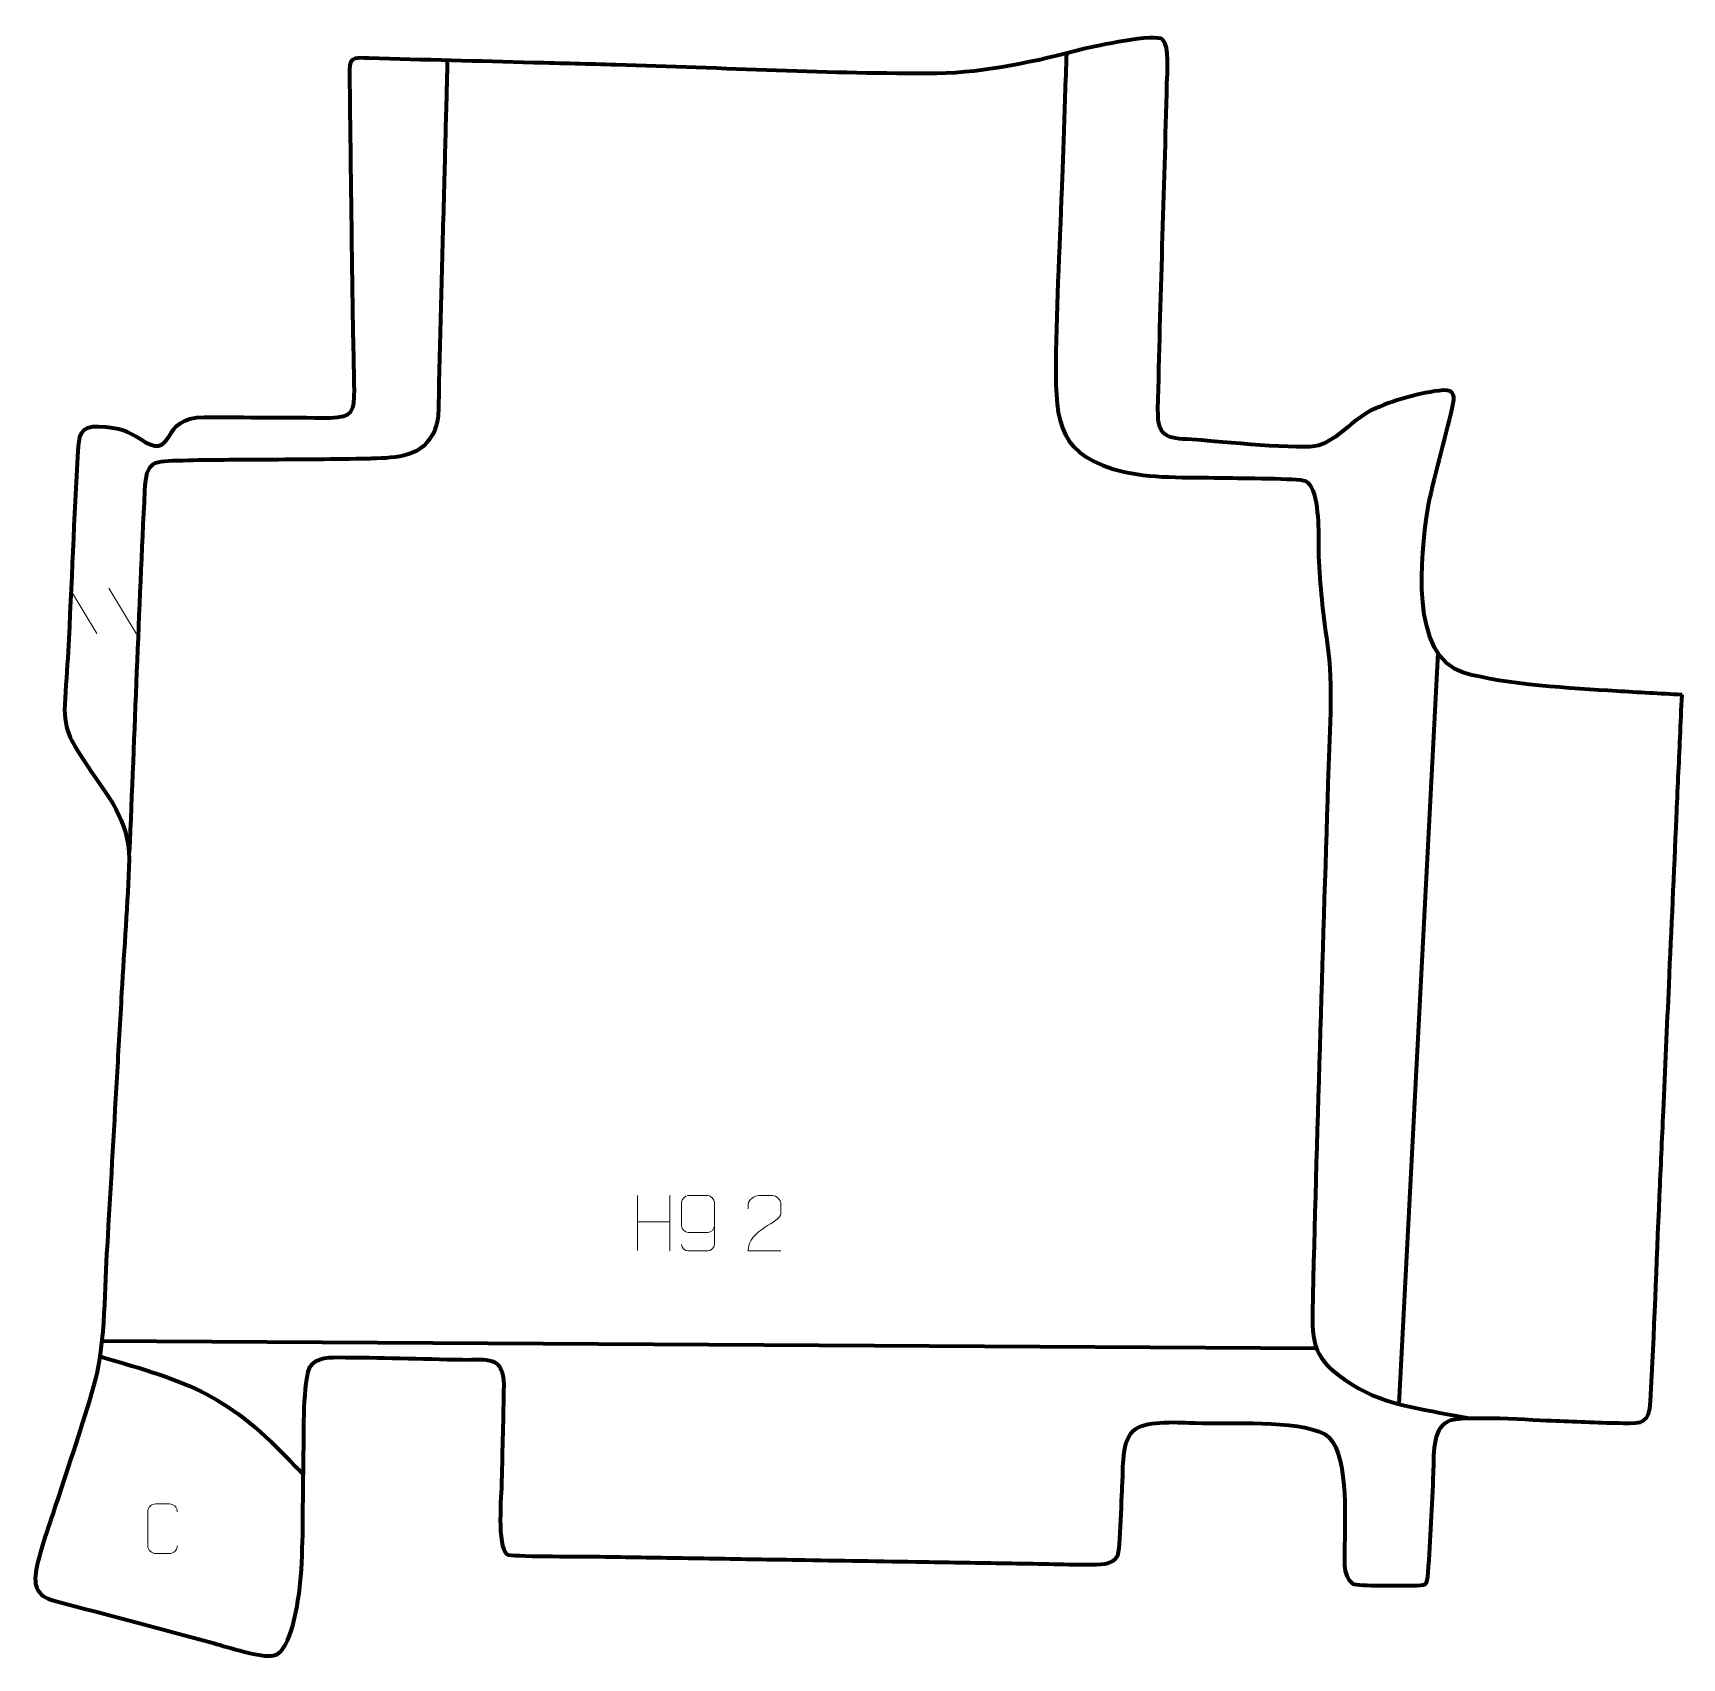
# Model space of a CAD drawing. Header units: millimetres. Extents: x 1270 to 2014, y 68 to 801.
import ezdxf

# ---------------------------------------------------------------- set-up
doc = ezdxf.new("R2010")
doc.units = ezdxf.units.MM
doc.header["$MEASUREMENT"] = 0
doc.layers.add('layer 2', color=7, linetype='Continuous')
doc.layers.add('layer 3', color=7, linetype='Continuous')

msp = doc.modelspace()

# ---------------------------------------------------------------- linework, layer by layer
at = {"layer": 'layer 2', "color": 142, "lineweight": 158}
for points, knots in [([(1736.0994, 791.375), (1735.6644, 778.6404), (1735.2294, 765.9059), (1734.7944, 753.1713), (1734.7944, 753.1713), (1734.5986, 747.4408), (1734.4029, 741.7101), (1734.2071, 735.9796), (1734.2071, 735.9796), (1733.2347, 707.9998), (1731.509, 679.4165), (1731.3369, 651.4888), (1731.3369, 651.4888), (1731.1183, 624.1649), (1732.6427, 609.453), (1762.7382, 602.4741), (1762.7382, 602.4741), (1776.3173, 599.4564), (1794.1014, 600.2917), (1808.308, 599.8906), (1808.308, 599.8906), (1813.6411, 599.789), (1841.1039, 599.7435), (1843.7888, 598.5804), (1843.7888, 598.5804), (1849.7514, 595.9974), (1849.8245, 578.032), (1849.8053, 572.3221), (1849.8053, 572.3221), (1849.7965, 569.7448), (1849.7986, 567.2165), (1849.8795, 564.6386), (1849.8795, 564.6386), (1850.5257, 551.1908), (1851.7301, 538.7921), (1853.7454, 525.4781), (1853.7454, 525.4781), (1856.7104, 505.8901), (1854.6814, 482.3144), (1854.0748, 462.2859), (1854.0748, 462.2859), (1851.6654, 382.7265), (1848.932, 303.1758), (1847.0957, 223.6002), (1847.0957, 223.6002), (1846.7009, 206.4901), (1849.8229, 200.7828), (1864.0743, 191.5041), (1864.0743, 191.5041), (1864.0743, 191.5041), (1865.0888, 190.8435), (1865.0888, 190.8435), (1865.0888, 190.8435), (1880.2437, 181.0647), (1900.6085, 179.2832), (1917.989, 175.6634)], [0, 0, 0, 0, 0.06666667, 0.06666667, 0.06666667, 0.06666667, 0.13333333, 0.13333333, 0.13333333, 0.13333333, 0.2, 0.2, 0.2, 0.2, 0.26666667, 0.26666667, 0.26666667, 0.26666667, 0.33333333, 0.33333333, 0.33333333, 0.33333333, 0.4, 0.4, 0.4, 0.4, 0.46666667, 0.46666667, 0.46666667, 0.46666667, 0.53333333, 0.53333333, 0.53333333, 0.53333333, 0.6, 0.6, 0.6, 0.6, 0.66666667, 0.66666667, 0.66666667, 0.66666667, 0.73333333, 0.73333333, 0.73333333, 0.73333333, 0.8, 0.8, 0.8, 0.8, 0.86666667, 0.86666667, 0.86666667, 0.86666667, 1, 1, 1, 1]), ([(1313.4734, 430.7513), (1315.8012, 485.1777), (1317.6797, 539.7099), (1320.3708, 594.108), (1320.3708, 594.108), (1321.068, 608.2018), (1324.0905, 607.4141), (1337.4698, 607.8012), (1337.4698, 607.8012), (1349.8949, 608.1607), (1362.3324, 608.1343), (1374.7619, 608.2201), (1374.7619, 608.2201), (1390.3196, 608.332), (1405.8695, 608.3664), (1421.4254, 608.6942), (1421.4254, 608.6942), (1421.8519, 608.7034), (1422.2779, 608.7144), (1422.7043, 608.7263), (1422.7043, 608.7263), (1433.8101, 609.0582), (1446.3852, 609.4983), (1451.2761, 621.6951), (1451.2761, 621.6951), (1452.2446, 624.1101), (1452.5971, 626.1744), (1452.872, 628.7413), (1452.872, 628.7413), (1453.1623, 633.5587), (1453.016, 639.1882), (1453.1454, 644.1569), (1453.1454, 644.1569), (1453.543, 659.425), (1453.9629, 674.6924), (1454.37, 689.9602), (1454.37, 689.9602), (1454.793, 705.8636), (1455.216, 721.767), (1455.6389, 737.6704), (1455.6389, 737.6704), (1455.808, 744.0318), (1455.9772, 750.3931), (1456.1464, 756.7545), (1456.1464, 756.7545), (1456.3156, 763.1159), (1456.4848, 769.4772), (1456.654, 775.8386), (1456.654, 775.8386), (1456.7554, 779.6554), (1456.8569, 783.4723), (1456.9584, 787.2891), (1456.9584, 787.2891), (1456.9584, 787.2891), (1456.9838, 788.2432), (1456.9838, 788.2432)], [0, 0, 0, 0, 0.06666667, 0.06666667, 0.06666667, 0.06666667, 0.13333333, 0.13333333, 0.13333333, 0.13333333, 0.2, 0.2, 0.2, 0.2, 0.26666667, 0.26666667, 0.26666667, 0.26666667, 0.33333333, 0.33333333, 0.33333333, 0.33333333, 0.4, 0.4, 0.4, 0.4, 0.46666667, 0.46666667, 0.46666667, 0.46666667, 0.53333333, 0.53333333, 0.53333333, 0.53333333, 0.6, 0.6, 0.6, 0.6, 0.66666667, 0.66666667, 0.66666667, 0.66666667, 0.73333333, 0.73333333, 0.73333333, 0.73333333, 0.8, 0.8, 0.8, 0.8, 0.86666667, 0.86666667, 0.86666667, 0.86666667, 1, 1, 1, 1]), ([(1299.7762, 203.6594), (1341.883, 191.5003), (1357.1887, 186.7486), (1388.52, 153.7941), (1388.52, 153.7941), (1389.6322, 152.6242), (1390.7385, 151.449), (1391.8446, 150.2734)], [0, 0, 0, 0, 0.33333333, 0.33333333, 0.33333333, 0.33333333, 1, 1, 1, 1])]:
    msp.add_open_spline(points, degree=3, knots=knots, dxfattribs=at)
for points in [[(1903.7163, 520.889), (1903.7163, 520.889), (1886.1489, 182.2), (1886.1489, 182.2)], [(1848.6456, 207.1433), (1848.6456, 207.1433), (1300.7381, 210.508), (1300.7381, 210.508)]]:
    msp.add_open_spline(points, degree=3, dxfattribs=at)
at = {"layer": 'layer 3', "color": 242, "lineweight": 158}
msp.add_open_spline([(2013.8388, 502.0482), (2013.5544, 495.6891), (2013.27, 489.3301), (2012.9857, 482.971), (2012.9857, 482.971), (2012.4453, 470.8887), (2011.905, 458.8065), (2011.3647, 446.7243), (2011.3647, 446.7243), (2010.2414, 421.6059), (2009.1182, 396.4876), (2007.9949, 371.3692), (2007.9949, 371.3692), (2007.1418, 352.2921), (2006.2886, 333.2148), (2005.4356, 314.1376), (2005.4356, 314.1376), (2004.8668, 301.4194), (2004.2981, 288.7013), (2003.7293, 275.9831), (2003.7293, 275.9831), (2002.3555, 245.2066), (2001.3381, 214.1661), (1999.6252, 183.438), (1999.6252, 183.438), (1999.0596, 173.2911), (1996.0559, 173.462), (1987.3095, 173.5138), (1987.3095, 173.5138), (1977.3329, 173.609), (1966.9457, 174.2206), (1956.8996, 174.5166), (1956.8996, 174.5166), (1948.2711, 174.8242), (1914.181, 177.2406), (1908.451, 174.4186), (1908.451, 174.4186), (1900.9901, 170.7441), (1902.0194, 158.3472), (1901.7481, 151.1192), (1901.7481, 151.1192), (1901.1818, 136.2904), (1900.4058, 120.9417), (1899.3405, 106.1464), (1899.3405, 106.1464), (1898.8829, 99.7929), (1898.3986, 100.3529), (1892.2791, 100.2698), (1892.2791, 100.2698), (1888.1265, 100.2249), (1867.6882, 99.8488), (1865.3414, 100.9933), (1865.3414, 100.9933), (1860.1596, 104.9173), (1861.7893, 112.9767), (1861.6378, 118.6808), (1861.6378, 118.6808), (1861.5519, 130.3887), (1863.7307, 161.8693), (1852.662, 168.5603), (1852.662, 168.5603), (1839.5148, 175.2345), (1809.936, 172.9661), (1794.2424, 173.5481), (1794.2424, 173.5481), (1787.5783, 173.7952), (1772.8433, 174.7638), (1767.3983, 170.8992), (1767.3983, 170.8992), (1760.9987, 166.3569), (1761.8176, 154.9153), (1761.4529, 147.7275), (1761.4529, 147.7275), (1761.2408, 143.4271), (1760.1664, 115.1851), (1759.3716, 113.7388), (1759.3716, 113.7388), (1756.9256, 109.2877), (1750.5657, 109.7038), (1746.1698, 109.6435), (1746.1698, 109.6435), (1740.1477, 109.5609), (1734.1293, 109.8406), (1728.1101, 109.9546), (1728.1101, 109.9546), (1721.7441, 110.0578), (1715.3782, 110.1611), (1709.0122, 110.2644), (1709.0122, 110.2644), (1696.5987, 110.4657), (1684.1852, 110.6672), (1671.7715, 110.8686), (1671.7715, 110.8686), (1652.6738, 111.1784), (1633.576, 111.4883), (1614.4781, 111.7982), (1614.4781, 111.7982), (1608.4306, 111.8963), (1602.3829, 111.9944), (1596.3352, 112.0926), (1596.3352, 112.0926), (1589.9694, 112.1958), (1583.6034, 112.2991), (1577.2375, 112.4024), (1577.2375, 112.4024), (1570.8715, 112.5057), (1564.5055, 112.609), (1558.1397, 112.7123), (1558.1397, 112.7123), (1545.7261, 112.9136), (1533.3125, 113.115), (1520.899, 113.3164), (1520.899, 113.3164), (1516.0138, 113.3795), (1485.4609, 113.168), (1483.6507, 114.3028), (1483.6507, 114.3028), (1479.0648, 118.0799), (1481.1779, 140.6842), (1481.3129, 147.2856), (1481.3129, 147.2856), (1481.6091, 161.6998), (1482.043, 176.1745), (1482.2449, 190.5807), (1482.2449, 190.5807), (1482.097, 204.3723), (1474.8024, 201.9035), (1463.6946, 202.1041), (1463.6946, 202.1041), (1444.9932, 202.4492), (1426.1223, 203.1204), (1407.4388, 203.1572), (1407.4388, 203.1572), (1402.1361, 203.1676), (1395.4775, 202.7735), (1394.008, 196.6758), (1394.008, 196.6758), (1391.3978, 183.5734), (1392.2516, 165.4277), (1391.8846, 151.6503), (1391.8846, 151.6503), (1391.4975, 135.1482), (1391.9855, 117.5496), (1390.4687, 101.2121), (1390.4687, 101.2121), (1389.78, 94.2636), (1386.4637, 70.0658), (1378.4491, 68.5836), (1378.4491, 68.5836), (1372.6018, 67.5022), (1357.9706, 72.4321), (1351.4542, 74.171), (1351.4542, 74.171), (1327.4957, 80.5639), (1303.5625, 87.0539), (1279.559, 93.2765), (1279.559, 93.2765), (1270.8158, 95.7424), (1269.8774, 100.8324), (1271.6599, 108.9993), (1271.6599, 108.9993), (1273.9579, 119.1681), (1278.2659, 130.581), (1281.4826, 140.7048), (1281.4826, 140.7048), (1286.9902, 157.9547), (1293.5082, 176.068), (1298.08, 193.4783), (1298.08, 193.4783), (1302.3348, 209.6814), (1302.2456, 235.7074), (1303.2904, 253.1643), (1303.2904, 253.1643), (1304.8133, 278.6071), (1306.2233, 304.066), (1307.6797, 329.5135), (1307.6797, 329.5135), (1308.044, 335.8807), (1308.4084, 342.2478), (1308.7728, 348.615), (1308.7728, 348.615), (1309.1372, 354.9822), (1309.5016, 361.3493), (1309.8659, 367.7164), (1309.8659, 367.7164), (1311.0142, 387.6794), (1312.5783, 408.0182), (1313.3184, 427.9535), (1313.3184, 427.9535), (1313.0584, 445.6815), (1303.9041, 455.7627), (1294.6074, 469.7273), (1294.6074, 469.7273), (1288.0163, 479.6814), (1283.6187, 485.4724), (1284.2121, 497.5956), (1284.2121, 497.5956), (1284.601, 505.5408), (1285.3211, 513.5788), (1285.7293, 521.5996), (1285.7293, 521.5996), (1287.2571, 551.767), (1288.4079, 582.0048), (1290.0647, 612.1527), (1290.0647, 612.1527), (1290.7293, 621.9024), (1292.7979, 623.6875), (1302.7388, 622.7928), (1302.7388, 622.7928), (1312.3788, 621.5729), (1313.1561, 620.2424), (1321.1626, 615.604), (1321.1626, 615.604), (1333.6728, 608.987), (1326.9236, 627.2105), (1347.0622, 627.1487), (1347.0622, 627.1487), (1366.0201, 627.0875), (1384.9994, 626.897), (1403.9537, 626.9059), (1403.9537, 626.9059), (1413.9846, 626.9106), (1414.8311, 630.1058), (1414.7103, 639.7066), (1414.7103, 639.7066), (1414.574, 650.5399), (1414.2581, 661.4632), (1414.0977, 672.3229), (1414.0977, 672.3229), (1413.5473, 709.5941), (1413.0512, 746.8659), (1412.6505, 784.1391), (1412.6505, 784.1391), (1412.5839, 790.3887), (1416.4814, 789.3475), (1421.42, 789.203), (1421.42, 789.203), (1446.2181, 788.4771), (1471.032, 787.8697), (1495.8333, 787.2101), (1495.8333, 787.2101), (1508.2304, 786.8804), (1520.6276, 786.5506), (1533.0247, 786.2209), (1533.0247, 786.2209), (1580.9962, 784.8968), (1629.7487, 782.0318), (1677.6561, 782.3507), (1677.6561, 782.3507), (1700.2843, 782.7102), (1722.1832, 787.7555), (1743.9528, 793.4027), (1743.9528, 793.4027), (1749.279, 794.6599), (1776.4176, 800.6067), (1779.6547, 797.5829), (1779.6547, 797.5829), (1782.5868, 794.8441), (1781.5977, 782.2774), (1781.4878, 777.9388), (1781.4878, 777.9388), (1780.2389, 728.9423), (1778.4639, 679.9397), (1777.419, 630.9427), (1777.419, 630.9427), (1777.1174, 616.7977), (1782.5819, 617.9227), (1794.8883, 617.0241), (1794.8883, 617.0241), (1804.842, 616.277), (1842.8206, 612.4446), (1849.8261, 614.4601), (1849.8261, 614.4601), (1858.489, 617.2576), (1864.9468, 625.8824), (1873.8092, 630.3951), (1873.8092, 630.3951), (1882.7184, 634.8196), (1896.2586, 638.4894), (1906.1574, 639.4363), (1906.1574, 639.4363), (1911.6619, 639.5789), (1911.2467, 636.4343), (1910.3468, 631.9966), (1910.3468, 631.9966), (1906.8799, 616.3493), (1901.7949, 600.3852), (1898.9805, 584.8256), (1898.9805, 584.8256), (1896.1387, 565.5214), (1890.7786, 519.1393), (1915.4138, 511.9054), (1915.4138, 511.9054), (1934.565, 506.5752), (1964.0077, 504.9386), (1984.3589, 503.6788), (1984.3589, 503.6788), (1994.1819, 503.0709), (2004.0102, 502.5574), (2013.8388, 502.0482)], degree=3, knots=[0, 0, 0, 0, 0.01315789, 0.01315789, 0.01315789, 0.01315789, 0.02631579, 0.02631579, 0.02631579, 0.02631579, 0.03947368, 0.03947368, 0.03947368, 0.03947368, 0.05263158, 0.05263158, 0.05263158, 0.05263158, 0.06578947, 0.06578947, 0.06578947, 0.06578947, 0.07894737, 0.07894737, 0.07894737, 0.07894737, 0.09210526, 0.09210526, 0.09210526, 0.09210526, 0.10526316, 0.10526316, 0.10526316, 0.10526316, 0.11842105, 0.11842105, 0.11842105, 0.11842105, 0.13157895, 0.13157895, 0.13157895, 0.13157895, 0.14473684, 0.14473684, 0.14473684, 0.14473684, 0.15789474, 0.15789474, 0.15789474, 0.15789474, 0.17105263, 0.17105263, 0.17105263, 0.17105263, 0.18421053, 0.18421053, 0.18421053, 0.18421053, 0.19736842, 0.19736842, 0.19736842, 0.19736842, 0.21052632, 0.21052632, 0.21052632, 0.21052632, 0.22368421, 0.22368421, 0.22368421, 0.22368421, 0.23684211, 0.23684211, 0.23684211, 0.23684211, 0.25, 0.25, 0.25, 0.25, 0.26315789, 0.26315789, 0.26315789, 0.26315789, 0.27631579, 0.27631579, 0.27631579, 0.27631579, 0.28947368, 0.28947368, 0.28947368, 0.28947368, 0.30263158, 0.30263158, 0.30263158, 0.30263158, 0.31578947, 0.31578947, 0.31578947, 0.31578947, 0.32894737, 0.32894737, 0.32894737, 0.32894737, 0.34210526, 0.34210526, 0.34210526, 0.34210526, 0.35526316, 0.35526316, 0.35526316, 0.35526316, 0.36842105, 0.36842105, 0.36842105, 0.36842105, 0.38157895, 0.38157895, 0.38157895, 0.38157895, 0.39473684, 0.39473684, 0.39473684, 0.39473684, 0.40789474, 0.40789474, 0.40789474, 0.40789474, 0.42105263, 0.42105263, 0.42105263, 0.42105263, 0.43421053, 0.43421053, 0.43421053, 0.43421053, 0.44736842, 0.44736842, 0.44736842, 0.44736842, 0.46052632, 0.46052632, 0.46052632, 0.46052632, 0.47368421, 0.47368421, 0.47368421, 0.47368421, 0.48684211, 0.48684211, 0.48684211, 0.48684211, 0.5, 0.5, 0.5, 0.5, 0.51315789, 0.51315789, 0.51315789, 0.51315789, 0.52631579, 0.52631579, 0.52631579, 0.52631579, 0.53947368, 0.53947368, 0.53947368, 0.53947368, 0.55263158, 0.55263158, 0.55263158, 0.55263158, 0.56578947, 0.56578947, 0.56578947, 0.56578947, 0.57894737, 0.57894737, 0.57894737, 0.57894737, 0.59210526, 0.59210526, 0.59210526, 0.59210526, 0.60526316, 0.60526316, 0.60526316, 0.60526316, 0.61842105, 0.61842105, 0.61842105, 0.61842105, 0.63157895, 0.63157895, 0.63157895, 0.63157895, 0.64473684, 0.64473684, 0.64473684, 0.64473684, 0.65789474, 0.65789474, 0.65789474, 0.65789474, 0.67105263, 0.67105263, 0.67105263, 0.67105263, 0.68421053, 0.68421053, 0.68421053, 0.68421053, 0.69736842, 0.69736842, 0.69736842, 0.69736842, 0.71052632, 0.71052632, 0.71052632, 0.71052632, 0.72368421, 0.72368421, 0.72368421, 0.72368421, 0.73684211, 0.73684211, 0.73684211, 0.73684211, 0.75, 0.75, 0.75, 0.75, 0.76315789, 0.76315789, 0.76315789, 0.76315789, 0.77631579, 0.77631579, 0.77631579, 0.77631579, 0.78947368, 0.78947368, 0.78947368, 0.78947368, 0.80263158, 0.80263158, 0.80263158, 0.80263158, 0.81578947, 0.81578947, 0.81578947, 0.81578947, 0.82894737, 0.82894737, 0.82894737, 0.82894737, 0.84210526, 0.84210526, 0.84210526, 0.84210526, 0.85526316, 0.85526316, 0.85526316, 0.85526316, 0.86842105, 0.86842105, 0.86842105, 0.86842105, 0.88157895, 0.88157895, 0.88157895, 0.88157895, 0.89473684, 0.89473684, 0.89473684, 0.89473684, 0.90789474, 0.90789474, 0.90789474, 0.90789474, 0.92105263, 0.92105263, 0.92105263, 0.92105263, 0.93421053, 0.93421053, 0.93421053, 0.93421053, 0.94736842, 0.94736842, 0.94736842, 0.94736842, 0.96052632, 0.96052632, 0.96052632, 0.96052632, 0.97368421, 0.97368421, 0.97368421, 0.97368421, 1, 1, 1, 1], dxfattribs=at)
at = {"layer": 'layer 3', "color": 250, "lineweight": 9}
for points in [[(1286.3634, 550.2116), (1286.3634, 550.2116), (1298.7277, 529.6673), (1298.7277, 529.6673)], [(1304.0933, 550.2116), (1304.0933, 550.2116), (1316.4576, 529.6673), (1316.4576, 529.6673)], [(1542.622, 276.106), (1542.622, 276.106), (1542.622, 251.3285), (1542.622, 251.3285)], [(1557.2653, 276.106), (1557.2653, 276.106), (1557.2653, 251.1525), (1557.2653, 251.1525)], [(1542.622, 264.2237), (1542.622, 264.2237), (1557.2653, 264.2241), (1557.2653, 264.2241)]]:
    msp.add_open_spline(points, degree=3, dxfattribs=at)
for points, knots in [([(1562.5138, 254.0885), (1562.5379, 252.749), (1563.8941, 251.0957), (1565.466, 251.1301), (1565.466, 251.1301), (1568.4508, 251.1304), (1571.436, 251.1304), (1574.4214, 251.1301), (1574.4214, 251.1301), (1575.6405, 251.1151), (1577.3687, 252.5527), (1577.3737, 254.0885), (1577.3737, 254.0885), (1577.3734, 260.4489), (1577.3734, 266.8097), (1577.3737, 273.1705), (1577.3737, 273.1705), (1577.369, 274.3334), (1575.6405, 276.1045), (1574.4214, 276.1289), (1574.4214, 276.1289), (1571.436, 276.1286), (1568.4508, 276.1286), (1565.466, 276.1289), (1565.466, 276.1289), (1564.1879, 276.0851), (1562.5182, 274.4706), (1562.5138, 273.1705), (1562.5138, 273.1705), (1562.5138, 269.5871), (1562.5138, 266.0041), (1562.5138, 262.4213), (1562.5138, 262.4213), (1562.5523, 260.9431), (1564.135, 259.5102), (1565.466, 259.5123), (1565.466, 259.5123), (1568.4508, 259.512), (1571.436, 259.512), (1574.4214, 259.5123), (1574.4214, 259.5123), (1575.7509, 259.5073), (1577.3939, 261.0145), (1577.3522, 262.4431)], [0, 0, 0, 0, 0.08333333, 0.08333333, 0.08333333, 0.08333333, 0.16666667, 0.16666667, 0.16666667, 0.16666667, 0.25, 0.25, 0.25, 0.25, 0.33333333, 0.33333333, 0.33333333, 0.33333333, 0.41666667, 0.41666667, 0.41666667, 0.41666667, 0.5, 0.5, 0.5, 0.5, 0.58333333, 0.58333333, 0.58333333, 0.58333333, 0.66666667, 0.66666667, 0.66666667, 0.66666667, 0.75, 0.75, 0.75, 0.75, 0.83333333, 0.83333333, 0.83333333, 0.83333333, 1, 1, 1, 1]), ([(1607.3152, 251.1421), (1602.4008, 251.1424), (1597.4864, 251.1424), (1592.5723, 251.1421), (1592.5723, 251.1421), (1592.5723, 261.0744), (1607.2233, 263.7156), (1607.3152, 268.0259), (1607.3152, 268.0259), (1607.3149, 269.45), (1607.3149, 270.8737), (1607.3152, 272.297), (1607.3152, 272.297), (1607.2983, 274.3741), (1605.1755, 276.0989), (1603.5045, 276.1162), (1603.5045, 276.1162), (1601.4313, 276.1158), (1599.3584, 276.1158), (1597.286, 276.1162), (1597.286, 276.1162), (1595.4639, 276.1327), (1592.6392, 274.3406), (1592.5723, 272.247), (1592.5723, 272.247), (1592.5723, 272.247), (1592.5723, 270.1922), (1592.5723, 270.1922)], [0, 0, 0, 0, 0.125, 0.125, 0.125, 0.125, 0.25, 0.25, 0.25, 0.25, 0.375, 0.375, 0.375, 0.375, 0.5, 0.5, 0.5, 0.5, 0.625, 0.625, 0.625, 0.625, 0.75, 0.75, 0.75, 0.75, 1, 1, 1, 1]), ([(1334.987, 118.0773), (1334.8618, 115.9963), (1333.3596, 114.6711), (1331.4359, 114.6614), (1331.4359, 114.6614), (1329.3473, 114.6617), (1327.2587, 114.6617), (1325.1704, 114.6614), (1325.1704, 114.6614), (1323.4462, 114.567), (1321.6798, 116.2549), (1321.6898, 118.0617), (1321.6898, 118.0617), (1321.6902, 123.2299), (1321.6902, 128.3976), (1321.6898, 133.565), (1321.6898, 133.565), (1321.6936, 135.4801), (1323.2581, 137.02), (1325.186, 137.0079), (1325.186, 137.0079), (1327.269, 137.0079), (1329.3525, 137.0079), (1331.4359, 137.0079), (1331.4359, 137.0079), (1333.1794, 137.0397), (1334.9631, 135.7038), (1334.987, 133.5204)], [0, 0, 0, 0, 0.125, 0.125, 0.125, 0.125, 0.25, 0.25, 0.25, 0.25, 0.375, 0.375, 0.375, 0.375, 0.5, 0.5, 0.5, 0.5, 0.625, 0.625, 0.625, 0.625, 0.75, 0.75, 0.75, 0.75, 1, 1, 1, 1])]:
    msp.add_open_spline(points, degree=3, knots=knots, dxfattribs=at)

doc.saveas('drawing.dxf')
